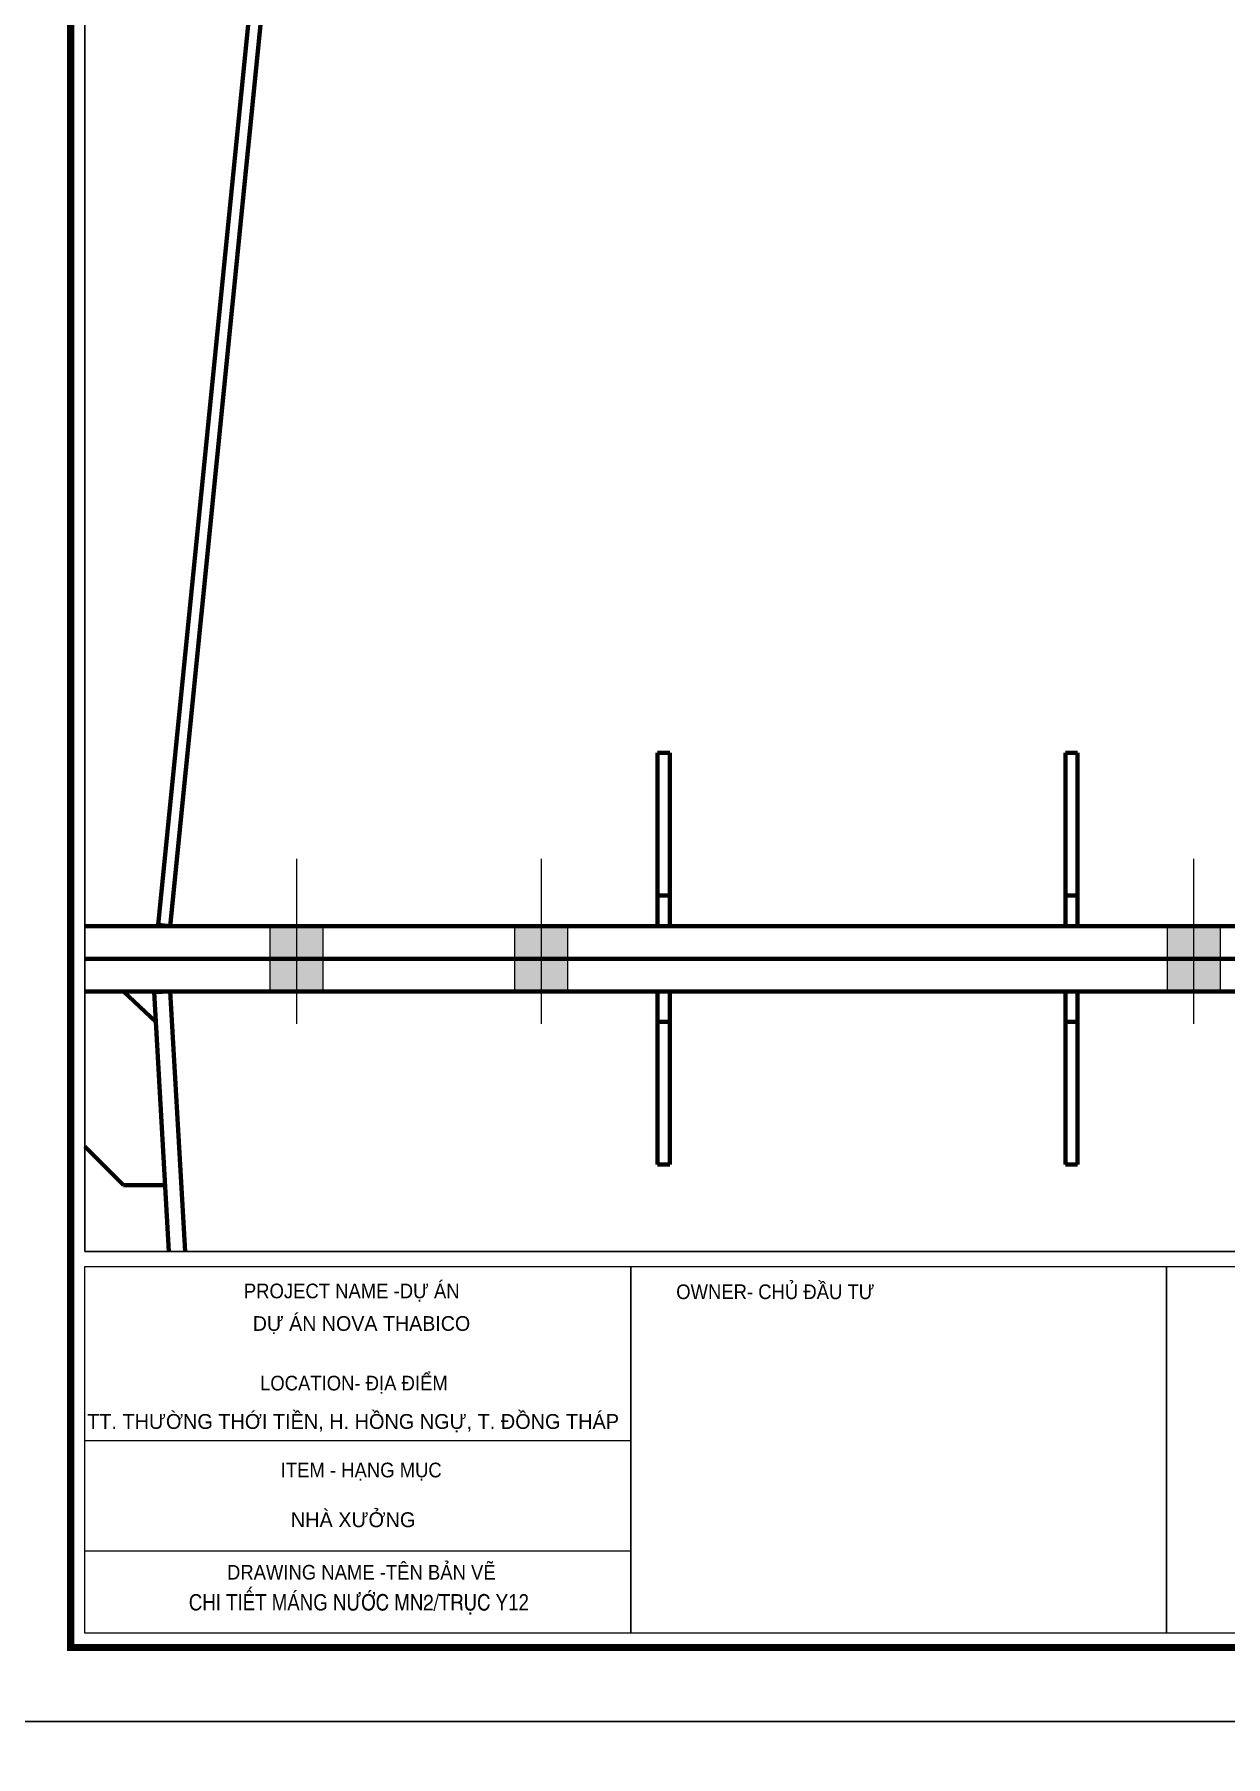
# Model space of a CAD drawing. Header units: inches. Extents: x 2 to 32666, y -5537 to 22.
# Drawn here: x 19029.9 to 19176, y -4128.8 to -3917.6 of the extents above; entities that cross this region are included whole.
import ezdxf
from ezdxf.enums import TextEntityAlignment as Align

# ---------------------------------------------------------------- set-up
doc = ezdxf.new("R2010")
doc.units = ezdxf.units.IN
doc.header["$MEASUREMENT"] = 0
for name, color, linetype in [('2', 2, 'Continuous'), ('3', 3, 'Continuous'), ('7', 7, 'Continuous'), ('BAO KHUNG', 31, 'Continuous'), ('DIM', 8, 'Continuous'), ('NET IN', 3, 'Continuous')]:
    doc.layers.add(name, color=color, linetype=linetype)
doc.layers.add('Cover text', color=7, linetype='Continuous', true_color=0x52370f)
doc.layers.add('S-Hatch', color=8, linetype='Continuous', lineweight=9)
doc.styles.get("Standard").update_dxf_attribs({"font": 'arial.ttf'})
doc.styles.add('style1', font='VHAVAN.TTF')
doc.styles.add('TIEU DE', font='Vharialn.ttf')

# ---------------------------------------------------------------- blocks, each defined once
blk = doc.blocks.new('kt kien truc 1')
at = {"layer": '2', "color": 157, "linetype": 'Continuous'}
blk.add_lwpolyline([(0, 420), (594, 420), (594, 0), (0, 0)], close=True, dxfattribs=at)
at = {"layer": '7', "color": 147, "linetype": 'Continuous'}
blk.add_lwpolyline([(12.33, 57.61), (581.67, 57.61), (581.67, 409.19), (12.33, 409.19)], close=True, dxfattribs=at)
at = {"layer": 'BAO KHUNG', "color": 167, "linetype": 'Continuous', "const_width": 0.871}
blk.add_lwpolyline([(10.59, 9.07), (583.41, 9.07), (583.41, 410.93), (10.59, 410.93)], close=True, dxfattribs=at)
at = {"layer": 'BAO KHUNG', "color": 7}
for points in [[(12.33, 55.81), (79.28, 55.81), (79.28, 10.81), (12.33, 10.81)], [(79.28, 55.81), (144.95, 55.81), (144.95, 10.81), (79.28, 10.81)], [(144.95, 55.81), (285.8, 55.81), (285.8, 10.81), (144.95, 10.81)]]:
    blk.add_lwpolyline(points, close=True, dxfattribs=at)
at = {"layer": 'S-Hatch'}
for p, q in [((12.33, 34.43), (79.28, 34.43)), ((79.28, 20.88), (12.33, 20.88))]:
    blk.add_line(p, q, dxfattribs=at)
at = {"layer": 'BAO KHUNG', "color": 7, "linetype": 'Continuous', "width": 0.9}
for s, p in [('PROJECT NAME -DỰ ÁN ', (45.37, 51.89)), ('LOCATION- ĐỊA ĐIỂM', (45.32, 40.59))]:
    blk.add_text(s, height=1.8, dxfattribs=at).set_placement(p, align=Align.CENTER)
for s, p in [(' OWNER- CHỦ ĐẦU TƯ', (84.21, 51.79)), ('ITEM - HẠNG MỤC ', (36.35, 29.93)), ('DRAWING NAME -TÊN BẢN VẼ ', (29.76, 17.39))]:
    blk.add_text(s, height=1.8, dxfattribs=at).set_placement(p)
at = {"layer": 'Cover text', "linetype": 'Continuous', "style": 'style1'}
for s, height, p in [('dù ¸n nova thabico', 1.8, (46.25, 47.9)), ('tt. th\xadêng thíi tiÒn, h. hång ngù, t. ®ång th¸p', 1.8225, (45.22, 35.87)), ('NHµ X¦ëNG', 1.823, (45.22, 23.82))]:
    blk.add_text(s, height=height, dxfattribs=at).set_placement(p, align=Align.CENTER)
at = {"layer": 'Cover text', "ltscale": 0.5, "style": 'TIEU DE'}
for tag, p in [('TENBANVE', (45.93, 14.6)), ('STT', (555.05, 15.58))]:
    blk.add_attdef(tag, text='', height=2, dxfattribs=at).set_placement(p, align=Align.MIDDLE_CENTER)

msp = doc.modelspace()

# ---------------------------------------------------------------- hatches: boundary and pattern name
at = {"layer": '2'}
for points in [[(19058.829, -4030.9883), (19058.829, -4026.9883), (19065.329, -4026.9883), (19065.329, -4030.9883)], [(19088.829, -4030.9883), (19088.829, -4026.9883), (19095.329, -4026.9883), (19095.329, -4030.9883)], [(19168.829, -4030.9883), (19168.829, -4026.9883), (19175.329, -4026.9883), (19175.329, -4030.9883)], [(19058.829, -4034.9883), (19058.829, -4030.9883), (19065.329, -4030.9883), (19065.329, -4034.9883)], [(19088.829, -4034.9883), (19088.829, -4030.9883), (19095.329, -4030.9883), (19095.329, -4034.9883)], [(19168.829, -4034.9883), (19168.829, -4030.9883), (19175.329, -4030.9883), (19175.329, -4034.9883)]]:
    msp.add_hatch(color=256, dxfattribs=at).paths.add_polyline_path(points, flags=17)

# ---------------------------------------------------------------- linework, layer by layer
at = {"layer": '2', "lineweight": 100}
for p, q in [((19061.9353, -3858.3662), (19045.0864, -4026.839)), ((19046.579, -4026.9883), (19063.4278, -3858.5155)), ((19107.829, -4005.7383), (19106.329, -4005.7383)), ((19106.329, -4026.9883), (19106.329, -4005.7383)), ((19107.829, -4026.9883), (19107.829, -4005.7383)), ((19157.829, -4005.7383), (19156.329, -4005.7383)), ((19156.329, -4026.9883), (19156.329, -4005.7383)), ((19157.829, -4026.9883), (19157.829, -4005.7383)), ((19106.329, -4023.2383), (19107.829, -4023.2383)), ((19156.329, -4023.2383), (19157.829, -4023.2383)), ((19036.1005, -4026.9883), (19244.579, -4026.9884)), ((19045.0864, -4026.839), (19046.579, -4026.9883)), ((19036.1005, -4030.9883), (19244.579, -4030.9884)), ((19036.1005, -4030.9883), (19244.579, -4030.9884)), ((19036.1005, -4034.9883), (19244.579, -4034.9884)), ((19040.8257, -4034.9883), (19044.7901, -4038.7383)), ((19046.579, -4034.9883), (19044.5822, -4035.1024)), ((19044.5822, -4035.1024), (19046.4006, -4066.9148)), ((19046.579, -4034.9883), (19048.4039, -4066.9148)), ((19106.329, -4056.2383), (19106.329, -4034.9883)), ((19107.829, -4034.9883), (19107.829, -4056.2383)), ((19156.329, -4056.2383), (19156.329, -4034.9883)), ((19157.829, -4034.9883), (19157.829, -4056.2383)), ((19106.329, -4038.7383), (19107.829, -4038.7383)), ((19156.329, -4038.7383), (19157.829, -4038.7383)), ((19040.8257, -4058.7383), (19036.1005, -4054.0131)), ((19107.829, -4056.2383), (19106.329, -4056.2383)), ((19157.829, -4056.2383), (19156.329, -4056.2383)), ((19045.9333, -4058.7383), (19040.8257, -4058.7383))]:
    msp.add_line(p, q, dxfattribs=at)
at = {"layer": '2', "lineweight": 0}
for p, q in [((19062.079, -4038.9633), (19062.079, -4018.7383)), ((19062.079, -4038.9633), (19062.079, -4018.7383)), ((19092.079, -4038.9633), (19092.079, -4018.7383)), ((19092.079, -4038.9633), (19092.079, -4018.7383)), ((19172.079, -4038.9633), (19172.079, -4018.7383)), ((19172.079, -4038.9633), (19172.079, -4018.7383)), ((19058.829, -4030.9883), (19058.829, -4026.9883)), ((19058.829, -4030.9883), (19058.829, -4026.9883)), ((19065.329, -4030.9883), (19065.329, -4026.9883)), ((19065.329, -4030.9883), (19065.329, -4026.9883)), ((19088.829, -4030.9883), (19088.829, -4026.9883)), ((19088.829, -4030.9883), (19088.829, -4026.9883)), ((19095.329, -4030.9883), (19095.329, -4026.9883)), ((19095.329, -4030.9883), (19095.329, -4026.9883)), ((19168.829, -4030.9883), (19168.829, -4026.9883)), ((19168.829, -4030.9883), (19168.829, -4026.9883)), ((19175.329, -4030.9883), (19175.329, -4026.9883)), ((19175.329, -4030.9883), (19175.329, -4026.9883)), ((19058.829, -4034.9883), (19058.829, -4030.9883)), ((19058.829, -4034.9883), (19058.829, -4030.9883)), ((19065.329, -4034.9883), (19065.329, -4030.9883)), ((19065.329, -4034.9883), (19065.329, -4030.9883)), ((19088.829, -4034.9883), (19088.829, -4030.9883)), ((19088.829, -4034.9883), (19088.829, -4030.9883)), ((19095.329, -4034.9883), (19095.329, -4030.9883)), ((19095.329, -4034.9883), (19095.329, -4030.9883)), ((19168.829, -4034.9883), (19168.829, -4030.9883)), ((19168.829, -4034.9883), (19168.829, -4030.9883)), ((19175.329, -4034.9883), (19175.329, -4030.9883)), ((19175.329, -4034.9883), (19175.329, -4030.9883))]:
    msp.add_line(p, q, dxfattribs=at)
at = {"layer": 'DIM'}
msp.add_lwpolyline([(19036.1005, -3715.3349), (19605.4384, -3715.3349), (19605.4384, -4066.9148), (19036.1005, -4066.9148)], close=True, dxfattribs=at)
at = {"layer": 'NET IN'}
for points in [[(19023.7695, -3704.5249), (19617.7695, -3704.5249), (19617.7695, -4124.5249), (19023.7695, -4124.5249)], [(19023.7695, -4124.5249), (19617.7695, -4124.5249), (19617.7695, -4544.5249), (19023.7695, -4544.5249)]]:
    msp.add_lwpolyline(points, close=True, dxfattribs=at)

# ---------------------------------------------------------------- block references
at = {"layer": '3'}
ref = msp.add_blockref('kt kien truc 1', (19023.7695, -4124.5249), dxfattribs=at)
ref.add_attrib('TENBANVE', 'chi tiÕt m¸ng n\xadíc mn2/trôc y12', dxfattribs={"ltscale": 0.5, "height": 2, "style": 'TIEU DE'}).set_placement((19069.6991, -4109.9218), align=Align.MIDDLE_CENTER)
msp.add_blockref('kt kien truc 1', (19023.7695, -4544.5249), dxfattribs=at)

doc.saveas('drawing.dxf')
